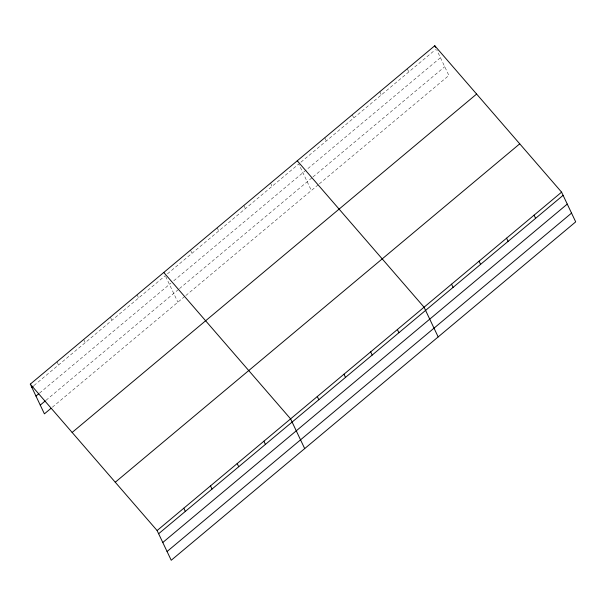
<?xml version="1.0" encoding="UTF-8"?>
<svg xmlns="http://www.w3.org/2000/svg" width="606" height="606" viewBox="0 0 606 606"><rect width="100%" height="100%" fill="white"/><g stroke="black" fill="none" stroke-linecap="round" stroke-linejoin="round"><path stroke-width="0.45" stroke-dasharray="3.03 2.27" d="M33.981 385.522L165.294 275.662M167.461 273.851L298.773 163.984L311.363 190.511M300.94 162.173L435.57 49.533M39.579 393.067L170.892 283.207M173.778 280.79L440.448 57.684M46.026 400.271L178.785 289.206M179.505 288.6L312.279 177.52M312.999 176.914L444.736 66.698M52.351 407.217L185.103 296.145M185.822 295.546L318.604 184.451M319.332 183.845L448.887 75.455L436.668 49.722M407.27 68.743L408.792 71.94M379.765 91.756L381.288 94.953M352.26 114.769L353.783 117.965M324.763 137.782L326.278 140.978M270.556 183.126L272.079 186.322M243.862 205.464L245.385 208.653M217.168 227.795L218.683 230.992M190.473 250.126L191.988 253.323M165.673 276.457L177.891 302.182M137.085 294.796L138.6 297.993M110.383 317.135L111.905 320.332M83.689 339.466L85.211 342.663M56.994 361.805L58.509 365.001"/><path stroke-width="0.91" d="M30.3 384.136L434.775 45.738L561.588 192.147L575.7 221.864L171.225 560.262L157.113 530.545L30.3 384.136L44.412 413.853L50.904 408.421M31.815 387.332L33.262 386.128M35.974 396.082L38.86 393.673M40.254 405.103L45.306 400.877M72.144 432.449L476.627 94.051M115.261 482.232L519.743 143.827M157.113 530.545L561.588 192.147M158.628 533.742L563.103 195.337M162.787 542.491L567.261 204.093M167.067 551.513L571.541 213.107M297.258 160.795L424.064 307.204L438.176 336.921M163.779 272.465L290.592 418.875L304.697 448.591M534.083 215.153L535.598 218.349M434.775 45.738L435.532 47.329M506.578 238.166L508.093 241.362M479.073 261.178L480.596 264.375M451.568 284.191L453.091 287.388M397.369 329.535L398.884 332.732M370.675 351.874L372.19 355.063M343.981 374.205L345.496 377.402M317.286 396.536L318.801 399.733M263.89 441.206L265.413 444.403M237.196 463.545L238.719 466.741M210.502 485.876L212.017 489.072M183.807 508.214L185.322 511.411"/></g></svg>
